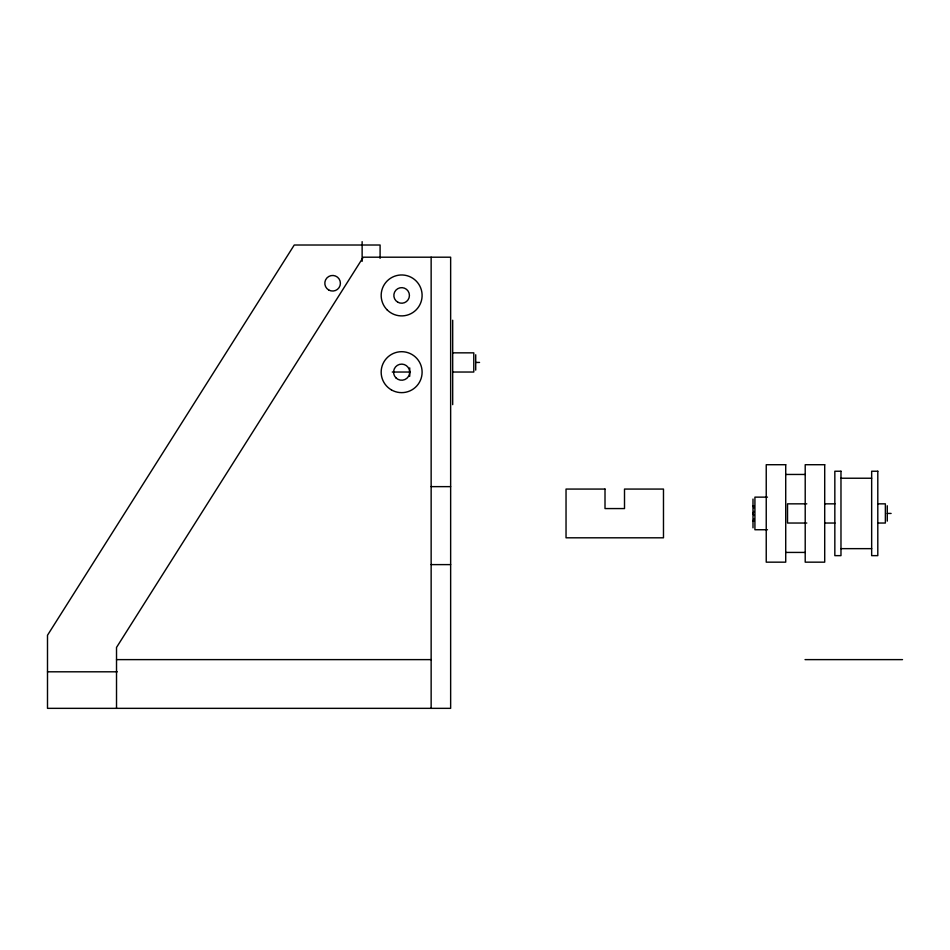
<?xml version="1.0" encoding="UTF-8"?>
<svg xmlns="http://www.w3.org/2000/svg" width="950" height="950" viewBox="0 0 950 950"><rect width="100%" height="100%" fill="white"/><g stroke="black" fill="none" stroke-linecap="round" stroke-linejoin="round"><path stroke-width="1.43" d="M753.896 511.421L752.994 513.439L753.896 515.458M753.896 519.092L752.994 521.111L753.896 521.111M453.043 352.842L473.789 352.842L473.789 372.032L453.043 372.032M475.713 362.437L479.548 362.437M392.267 372.032L410.056 372.032M785.721 474.454L805.208 474.454M840.976 478.23L871.661 478.23M431.146 486.637L450.644 486.637M767.469 497.135L754.918 497.135L754.918 529.744L767.469 529.744M806.799 503.844L787.526 503.844L787.526 523.034L806.799 523.034M824.588 503.844L834.955 503.844M877.954 503.844L885.364 503.844L885.364 523.034L877.954 523.034M753.896 505.768L752.994 505.768L753.896 507.787M887.276 513.439L891.112 513.439M824.588 523.034L834.955 523.034M840.976 548.649L871.661 548.649M785.721 552.425L805.208 552.425M431.146 564.609L450.644 564.609M116.518 659.621L431.146 659.621M805.042 659.621L902.5 659.621M47.5 671.804L117.254 671.804M887.276 505.768L887.276 521.111M752.994 499.047L752.994 527.832M475.713 354.766L475.713 370.108M452.687 320.233L452.687 404.641M431.146 257.201L431.146 708.344M409.723 367.899L409.723 376.271M380.095 258.341L380.095 245.017L294.251 245.017L47.5 635.253L47.5 708.344L450.644 708.344L450.644 257.201L363.268 257.201L116.518 647.437L116.518 708.344M362.128 241.656L362.128 261.321M785.721 464.716L766.234 464.716L766.234 562.163L785.721 562.163L785.721 464.716M824.707 464.716L805.208 464.716L805.208 562.163L824.707 562.163L824.707 464.716M840.976 471.236L834.836 471.236L834.836 555.643L840.976 555.643L840.976 471.236M877.8 471.236L871.661 471.236L871.661 555.643L877.8 555.643L877.8 471.236M605.008 489.072L566.034 489.072L566.034 537.807L663.48 537.807L663.48 489.072L624.506 489.072L624.506 508.571L605.008 508.571L605.008 489.072M328.724 289.999A7.778 7.778 0 0 0 340.397 283.254A7.778 7.778 0 0 0 328.724 276.509A7.778 7.778 0 0 0 328.724 289.999M395.936 377.863A8.063 8.063 0 0 0 409.426 374.253A8.063 8.063 0 0 0 399.558 364.384A8.063 8.063 0 0 0 395.936 377.863M397.741 302.171A7.778 7.778 0 0 0 409.426 295.438A7.778 7.778 0 0 0 397.741 288.693A7.778 7.778 0 0 0 397.741 302.171M391.4 389.892A20.461 20.461 0 0 0 422.109 372.174A20.461 20.461 0 0 0 391.4 354.445A20.461 20.461 0 0 0 391.4 389.892M387.173 309.902A20.461 20.461 0 0 0 421.408 300.734A20.461 20.461 0 0 0 396.34 275.666A20.461 20.461 0 0 0 387.173 309.902"/></g></svg>
